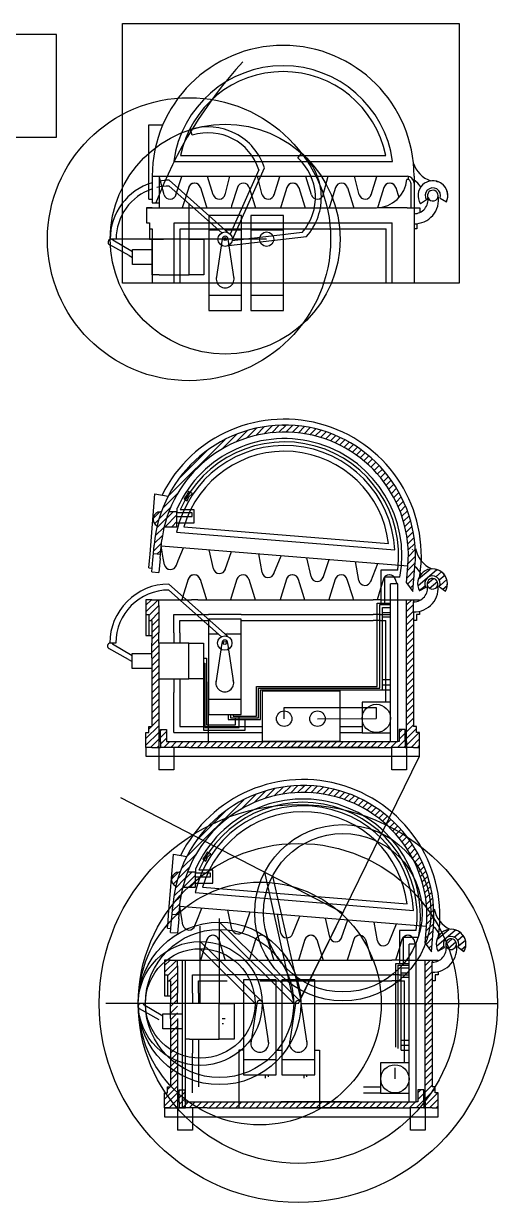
# Model space of a CAD drawing. Header units: millimetres. Extents: x 87 to 257, y -5 to 54.
# Drawn here: x 240.98 to 256.91, y -4.93 to 34.73 of the extents above; entities that cross this region are included whole.
import ezdxf

# ---------------------------------------------------------------- set-up
doc = ezdxf.new("R2010")
doc.units = ezdxf.units.MM
doc.layers.get('0').transparency = 0.1
for name, color, linetype, transparency in [('5V', 30, 'Continuous', 0.1), ('GND', 251, 'Continuous', 0.1), ('Pins', 230, 'Continuous', 0.1)]:
    doc.layers.add(name, color=color, linetype=linetype, transparency=transparency)
for name, color, linetype in [('components', 10, 'Continuous'), ('Layer1', 151, 'Continuous'), ('scatola', 255, 'Continuous')]:
    doc.layers.add(name, color=color, linetype=linetype)
pattern_1 = [(45, (73.00359, -15.03671), (-0.1122532, 0.1122532), [])]
pattern_2 = [(45, (73.62871, -27.16204), (-0.1122532, 0.1122532), [])]

msp = doc.modelspace()

# ---------------------------------------------------------------- hatches: boundary and pattern name
at = {"layer": 'scatola'}
h = msp.add_hatch(dxfattribs=at)
h.set_pattern_fill('ANSI31', color=256, scale=0.05)
h.set_pattern_definition(pattern_1)
h.paths.add_polyline_path([(245.62217, 17.35866, -0.95307372), (253.9141, 16.68557), (253.90271, 16.48584), (253.85638, 15.91512), (254.06953, 15.62916), (254.13753, 16.46678, 1), (245.36638, 17.17876), (245.34365, 16.89876), (245.57847, 16.8797), (245.60304, 17.14897), (245.6012, 17.1597), (245.604, 17.15948)])
h = msp.add_hatch(dxfattribs=at)
h.set_pattern_fill('ANSI31', color=256, scale=0.05)
h.set_pattern_definition([(45, (59.1775, -14.96354), (-0.1122532, 0.1122532), [])])
edge = h.paths.add_edge_path()
edge.add_arc((249.75195, 16.82277), 4.16441, 159.13459, 166.343007)
edge.add_line((245.70529, 17.80603), (246.13025, 17.80603))
edge.add_line((246.13025, 17.80603), (246.13025, 18.30603))
edge.add_line((246.13025, 18.30603), (245.86065, 18.30603))
edge = h.paths.add_edge_path()
edge.add_arc((249.75195, 16.82277), 4.4, 160.29953, 166.746402)
edge.add_arc((245.57914, 18.05603), 0.25, 90, 243.897672, ccw=False)
edge.add_line((245.57914, 18.30603), (245.60949, 18.30603))
h = msp.add_hatch(dxfattribs=at)
h.set_pattern_fill('ANSI31', color=256, scale=0.05, angle=-4.640726)
h.set_pattern_definition([(40.35927, (71.09742, -0.23255), (-0.10280308, 0.12096731), [])])
h.paths.add_polyline_path([(254.93617, 16.34077, -0.01966251), (254.87125, 16.36535, 0.66979759), (254.28766, 15.64803), (254.44575, 15.73251), (254.49855, 15.76143, -1.59693894), (254.9668, 15.78447), (255.16121, 15.63853, 0.44012966)])
h.paths.add_polyline_path([(254.55864, 15.82313, 0.80054341), (254.90649, 15.87202, 1.24915149)], flags=17)
h = msp.add_hatch(dxfattribs=at)
h.set_pattern_fill('ANSI31', color=256, scale=0.05)
h.set_pattern_definition(pattern_1)
h.paths.add_polyline_path([(245.52811, 10.58158), (245.52811, 13.38952), (245.52811, 13.88952), (245.52811, 14.23952), (245.52811, 15.15094), (245.52811, 15.34912), (245.29252, 15.34912), (245.09252, 15.34912), (245.09252, 14.84912), (245.19252, 14.84912), (245.19252, 14.64912), (245.29252, 14.64912), (245.29252, 13.88952), (245.29252, 13.38952), (245.29252, 12.22226), (245.29252, 11.08158), (245.19252, 11.08158), (245.19252, 10.88158), (245.09252, 10.88158), (245.09252, 10.38158), (245.29252, 10.38158), (245.52811, 10.38158)])
h.paths.add_polyline_path([(253.80692, 10.58158), (253.80692, 10.98158), (253.60692, 10.98158), (253.60692, 10.58158), (253.55692, 10.58158), (245.82811, 10.58158), (245.77811, 10.58158), (245.77811, 10.98158), (245.57811, 10.98158), (245.57811, 10.58158), (245.57811, 10.38158), (246.02811, 10.38158), (246.52811, 10.38158), (252.85692, 10.38158), (253.35692, 10.38158), (253.80692, 10.38158)])
h.paths.add_polyline_path([(254.29252, 10.88158), (254.19252, 10.88158), (254.19252, 11.08158), (254.09252, 11.08158), (254.09252, 14.93949), (254.09252, 15.27706), (254.09252, 15.34912), (253.85692, 15.34912), (253.85692, 15.15094), (253.85692, 10.58158), (253.85692, 10.38158), (254.05692, 10.38158), (254.09252, 10.38158), (254.29252, 10.38158)])
h = msp.add_hatch(dxfattribs=at)
h.set_pattern_fill('ANSI31', color=256, scale=0.05)
h.set_pattern_definition(pattern_2)
h.paths.add_polyline_path([(246.2473, 5.23333, -0.95307372), (254.53923, 4.56024), (254.52783, 4.36051), (254.48151, 3.78979), (254.69466, 3.50383), (254.76266, 4.34145, 1), (245.99151, 5.05344), (245.96878, 4.77343), (246.2036, 4.75437), (246.22817, 5.02364), (246.22633, 5.03437), (246.22912, 5.03415)])
h = msp.add_hatch(dxfattribs=at)
h.set_pattern_fill('ANSI31', color=256, scale=0.05)
h.set_pattern_definition([(45, (59.80262, -27.08887), (-0.1122532, 0.1122532), [])])
edge = h.paths.add_edge_path()
edge.add_arc((250.37708, 4.69744), 4.16441, 159.13459, 166.343007)
edge.add_line((246.33042, 5.6807), (246.75538, 5.6807))
edge.add_line((246.75538, 5.6807), (246.75538, 6.1807))
edge.add_line((246.75538, 6.1807), (246.48578, 6.1807))
edge = h.paths.add_edge_path()
edge.add_arc((250.37708, 4.69744), 4.4, 160.29953, 166.746402)
edge.add_arc((246.20427, 5.9307), 0.25, 90, 243.897672, ccw=False)
edge.add_line((246.20427, 6.1807), (246.23462, 6.1807))
h = msp.add_hatch(dxfattribs=at)
h.set_pattern_fill('ANSI31', color=256, scale=0.05, angle=-4.640726)
h.set_pattern_definition([(40.35927, (71.72255, -12.35788), (-0.10280308, 0.12096731), [])])
h.paths.add_polyline_path([(255.5613, 4.21544, -0.01966251), (255.49638, 4.24002, 0.66979759), (254.91279, 3.5227), (255.07088, 3.60718), (255.12368, 3.6361, -1.59693894), (255.59193, 3.65914), (255.78634, 3.5132, 0.44012966)])
h.paths.add_polyline_path([(255.18377, 3.6978, 0.80054341), (255.53162, 3.74669, 1.24915149)], flags=17)
h = msp.add_hatch(dxfattribs=at)
h.set_pattern_fill('ANSI31', color=256, scale=0.05)
h.set_pattern_definition(pattern_2)
h.paths.add_polyline_path([(246.15324, -1.54375), (246.15324, 1.26419), (246.15324, 1.76419), (246.15324, 2.11419), (246.15324, 3.02561), (246.15324, 3.22379), (245.91765, 3.22379), (245.71765, 3.22379), (245.71765, 2.72379), (245.81765, 2.72379), (245.81765, 2.52379), (245.91765, 2.52379), (245.91765, 1.76419), (245.91765, 1.26419), (245.91765, 0.09693), (245.91765, -1.04375), (245.81765, -1.04375), (245.81765, -1.24375), (245.71765, -1.24375), (245.71765, -1.74375), (245.91765, -1.74375), (246.15324, -1.74375)])
h.paths.add_polyline_path([(254.43205, -1.54375), (254.43205, -1.14375), (254.23205, -1.14375), (254.23205, -1.54375), (254.18205, -1.54375), (246.45324, -1.54375), (246.40324, -1.54375), (246.40324, -1.14375), (246.20324, -1.14375), (246.20324, -1.54375), (246.20324, -1.74375), (246.65324, -1.74375), (247.15324, -1.74375), (253.48205, -1.74375), (253.98205, -1.74375), (254.43205, -1.74375)])
h.paths.add_polyline_path([(254.91765, -1.24375), (254.81765, -1.24375), (254.81765, -1.04375), (254.71765, -1.04375), (254.71765, 2.81417), (254.71765, 3.15173), (254.71765, 3.22379), (254.48205, 3.22379), (254.48205, 3.02561), (254.48205, -1.54375), (254.48205, -1.74375), (254.68205, -1.74375), (254.71765, -1.74375), (254.91765, -1.74375)])

# ---------------------------------------------------------------- linework, layer by layer
for p, q in [((246.64562, 30.97313), (246.5851, 31.16375)), ((250.19337, 30.21675), (250.32639, 30.3661)), ((248.88455, 29.81336), (247.92519, 27.65163)), ((247.99692, 27.46457), (249.07517, 29.87389)), ((247.84228, 27.70512), (245.87226, 29.46195)), ((245.87226, 29.26195), (247.64229, 27.69337)), ((247.86603, 27.26388), (250.48822, 27.56645)), ((250.33888, 27.69947), (247.99028, 27.42104))]:
    msp.add_line(p, q)
for centre, radius in [((247.75522, 27.47917), 0.24214), ((247.75522, 27.47917), 0.24214), ((247.75522, 27.47917), 0.24214), ((247.75522, 27.47917), 0.05), ((247.75522, 27.47917), 0.05), ((247.75522, 27.47917), 0.05), ((249.14994, 27.47917), 0.24214)]:
    msp.add_circle(centre, radius)
for centre, radius, start, end in [((247.1852, 29.27378), 1.98296, 17.6158, 107.694496), ((247.1852, 29.27378), 1.78296, 17.6158, 107.6158), ((249.00748, 28.88536), 1.78296, 318.308186, 48.308186), ((249.00748, 28.88536), 1.98296, 318.308186, 48.386882), ((245.87226, 27.47899), 1.98296, 106.604458, 180.078696), ((245.87226, 27.47899), 1.98296, 90, 99.789618), ((245.87226, 27.47899), 1.78296, 108.531011, 180), ((245.87226, 27.47899), 1.78296, 90, 103.442356)]:
    msp.add_arc(centre, radius, start, end)
at = {"layer": '5V'}
for p, q in [((246.71628, 18.36985), (246.24263, 18.36985)), ((246.71628, 17.93878), (246.71628, 18.36985)), ((253.55659, 16.33952), (252.99149, 16.33952)), ((252.99149, 16.33952), (252.99149, 15.23585)), ((252.86572, 12.42347), (252.86572, 15.23585)), ((252.86572, 15.23585), (253.31319, 15.23585)), ((247.02811, 13.21419), (247.07067, 13.21419)), ((247.07067, 13.21419), (247.07067, 11.04714)), ((248.8126, 11.42515), (248.8126, 12.42347)), ((248.8126, 12.42347), (252.86572, 12.42347)), ((248.02005, 11.49087), (248.02005, 11.42515)), ((248.02005, 11.42515), (248.8126, 11.42515)), ((248.22661, 11.04714), (248.22661, 11.42515)), ((250.86119, 11.34603), (252.83811, 11.35387)), ((247.07067, 11.04714), (248.22661, 11.04714)), ((247.34141, 6.24452), (246.86775, 6.24452)), ((247.34141, 5.81345), (247.34141, 6.24452)), ((254.18172, 4.2142), (253.61661, 4.2142)), ((253.61661, 4.2142), (253.61661, 3.11052)), ((253.49085, 0.29814), (253.49085, 3.11052)), ((253.49085, 3.11052), (253.93831, 3.11052)), ((247.65324, 1.08886), (247.6958, 1.08886)), ((249.19601, -0.63446), (249.19601, -0.70018)), ((250.49372, -0.63446), (250.49372, -0.70018))]:
    msp.add_line(p, q, dxfattribs=at)
for centre, radius in [((249.75195, 16.82277), 3.552713678800501e-15), ((249.75195, 16.82277), 7.105427357601002e-15), ((250.86119, 11.34603), 0.25888), ((252.83811, 11.35387), 0.47508), ((250.37708, 4.69744), 3.552713678800501e-15), ((250.37708, 4.69744), 7.105427357601002e-15), ((253.46324, -0.77146), 0.47508)]:
    msp.add_circle(centre, radius, dxfattribs=at)
for centre, start, end in [((249.75195, 16.82277), 352.761323, 156.209886), ((249.75195, 16.82277), 329.028372, 329.128456), ((250.37708, 4.69744), 352.761323, 156.209886), ((250.37708, 4.69744), 329.028372, 329.128456)]:
    msp.add_arc(centre, 3.83521, start, end, dxfattribs=at)
at = {"layer": 'components'}
for p, q in [((247.54546, 27.77917), (247.20522, 27.77917)), ((248.30522, 27.77917), (247.75924, 27.77917)), ((248.95776, 27.77917), (248.61752, 27.77917)), ((249.17154, 27.77917), (248.95776, 27.77917)), ((249.71752, 27.77917), (249.17154, 27.77917)), ((243.97744, 27.45657), (243.90556, 27.47899)), ((243.97744, 27.45657), (244.6412, 27.0615)), ((245.30561, 26.62783), (245.30561, 27.47783)), ((245.30561, 27.47783), (245.5412, 27.47783)), ((246.0412, 27.47783), (245.5412, 27.47783)), ((246.5412, 27.47783), (246.0412, 27.47783)), ((246.5412, 26.27783), (246.5412, 27.47783)), ((246.5412, 27.47783), (247.0412, 27.47783)), ((247.0412, 27.47783), (247.0412, 26.27783)), ((247.65522, 27.47917), (247.45522, 26.13939)), ((248.05522, 26.13939), (247.85522, 27.47917)), ((244.52173, 26.92783), (243.85901, 27.29576)), ((244.6412, 26.62783), (244.6412, 27.12783)), ((244.6412, 27.12783), (245.30561, 27.12783)), ((244.52173, 26.92783), (244.6412, 26.8615)), ((245.30561, 26.62783), (244.6412, 26.62783)), ((245.30561, 26.27783), (245.30561, 26.62783)), ((245.5412, 26.27783), (245.30561, 26.27783)), ((245.5412, 26.27783), (246.5412, 26.27783)), ((247.0412, 26.27783), (246.5412, 26.27783)), ((248.30522, 25.57917), (247.20522, 25.57917)), ((249.71752, 25.57917), (248.61752, 25.57917))]:
    msp.add_line(p, q, dxfattribs=at)
for points in [[(248.30522, 25.07917), (248.30522, 28.27917), (247.20522, 28.27917), (247.20522, 25.07917), (248.30522, 25.07917)], [(249.71752, 25.07917), (249.71752, 28.27917), (248.61752, 28.27917), (248.61752, 25.07917), (249.71752, 25.07917)]]:
    msp.add_lwpolyline(points, dxfattribs=at)
msp.add_circle((247.75522, 27.47917), 3.86591, dxfattribs=at)
for centre, radius, start, end in [((243.91391, 27.37934), 0.1, 94.791956, 245.221565), ((247.75522, 27.47917), 0.1, 0, 180), ((247.75522, 26.13939), 0.3, 163.019398, 16.980602)]:
    msp.add_arc(centre, radius, start, end, dxfattribs=at)
at = {"layer": 'GND'}
for p, q in [((246.14661, 18.26921), (246.14661, 18.42736)), ((246.64052, 18.26921), (246.14661, 18.26921)), ((246.64052, 18.14942), (246.64052, 18.26921)), ((253.63309, 16.10866), (253.11449, 16.10866)), ((253.11449, 16.10866), (253.11449, 15.18227)), ((252.95155, 12.37448), (252.95155, 15.18227)), ((252.95155, 15.18227), (253.31319, 15.18227)), ((247.02811, 13.38659), (247.12814, 13.38659)), ((247.12814, 13.38659), (247.12814, 11.13439)), ((248.88007, 11.37679), (248.88007, 12.37448)), ((248.88007, 12.37448), (252.95155, 12.37448)), ((249.73937, 11.34603), (249.73937, 11.72632)), ((249.73937, 11.72632), (252.83556, 11.72632)), ((252.83556, 11.72632), (252.83556, 11.35386)), ((247.12814, 11.13439), (248.10542, 11.13439)), ((247.92937, 11.49087), (247.92937, 11.37679)), ((247.92937, 11.37679), (248.88007, 11.37679)), ((248.10542, 11.13439), (248.10542, 11.37679)), ((246.77174, 6.14388), (246.77174, 6.30203)), ((247.26565, 6.14388), (246.77174, 6.14388)), ((247.26565, 6.02409), (247.26565, 6.14388)), ((254.25822, 3.98333), (253.73962, 3.98333)), ((253.73962, 3.98333), (253.73962, 3.05694)), ((253.57667, 0.24915), (253.57667, 3.05694)), ((253.57667, 3.05694), (253.93831, 3.05694)), ((247.65324, 1.26126), (247.75327, 1.26126)), ((249.10533, -0.63446), (249.10533, -0.74854)), ((250.40303, -0.63446), (250.40303, -0.74854)), ((253.46068, -0.39901), (253.46068, -0.77147))]:
    msp.add_line(p, q, dxfattribs=at)
msp.add_circle((249.73937, 11.34603), 0.25888, dxfattribs=at)
for centre, start, end in [((249.75195, 16.82277), 349.574392, 156.008086), ((249.75195, 16.82277), 326.528389, 326.577514), ((250.37708, 4.69744), 349.574392, 156.008086), ((250.37708, 4.69744), 326.528389, 326.577514)]:
    msp.add_arc(centre, 3.94629, start, end, dxfattribs=at)
at = {"layer": 'Layer1'}
for p, q in [((246.54994, 27.47789), (246.54994, 28.66139)), ((249.14994, 27.47917), (243.91324, 27.47659)), ((249.14994, 27.47917), (246.54994, 27.47789)), ((246.48245, 18.89005), (246.37923, 18.74246)), ((246.37923, 18.74246), (246.48067, 18.67666)), ((246.48067, 18.67666), (246.5305, 18.81536)), ((246.5216, 18.98607), (246.48245, 18.89005)), ((246.65151, 18.92739), (246.5216, 18.98607)), ((246.5305, 18.81536), (246.65151, 18.92739)), ((247.19213, 10.58158), (247.19213, 12.58158)), ((245.09252, 10.38158), (245.09252, 10.08158)), ((254.29252, 10.08158), (254.29252, 10.38158)), ((245.09252, 10.08158), (254.29252, 10.08158)), ((250.21579, 1.76553), (254.29252, 10.08158)), ((251.71239, 4.81843), (244.24932, 8.67977)), ((247.10758, 6.76472), (247.00435, 6.61713)), ((247.14673, 6.86074), (247.10758, 6.76472)), ((247.27664, 6.80206), (247.14673, 6.86074)), ((247.15563, 6.69003), (247.27664, 6.80206)), ((247.00435, 6.61713), (247.1058, 6.55133)), ((247.1058, 6.55133), (247.15563, 6.69003)), ((249.08018, 6.18032), (250.05912, 1.76553)), ((249.34385, 6.04389), (250.29324, 1.92351)), ((250.25981, 1.85532), (251.71239, 4.81843)), ((246.91809, 1.76423), (246.91809, 4.36671)), ((247.56579, 1.76428), (247.56579, 4.62214)), ((247.56579, 4.49755), (250.29719, 1.82362)), ((247.56579, 4.2576), (250.05912, 1.76553)), ((246.91809, 3.84984), (249.00168, 1.82041)), ((246.91809, 3.60792), (248.76048, 1.76553)), ((246.32164, -1.71577), (246.32164, 3.22379)), ((246.41765, -1.74375), (246.41765, 3.22379)), ((248.91809, 1.76553), (243.74633, 1.76553)), ((247.05723, 1.76419), (246.32164, 1.76419)), ((250.21579, 1.76553), (247.56579, 1.76428)), ((250.21579, 1.76553), (248.91809, 1.76553)), ((250.31579, 1.76554), (256.91006, 1.76554)), ((246.55723, 0.56419), (246.41765, 0.56419)), ((248.36809, 0.19577), (248.21962, 0.19577)), ((248.21962, 0.19577), (248.21962, -1.74375)), ((249.46809, 0.19577), (249.66579, 0.19577)), ((250.76579, 0.19577), (250.92671, 0.19577)), ((250.92671, 0.19577), (250.92671, -1.74375)), ((245.71765, -1.74375), (245.71765, -2.04375)), ((245.71765, -1.74375), (246.41765, -1.74375)), ((246.41765, -1.74375), (246.32164, -1.71577)), ((254.91765, -2.04375), (254.91765, -1.74375)), ((245.71765, -2.04375), (254.91765, -2.04375))]:
    msp.add_line(p, q, dxfattribs=at)
msp.add_lwpolyline([(237.73894, 34.35977), (237.73894, 30.91128), (242.08507, 30.91128), (242.08507, 34.35977), (237.73894, 34.35977)], dxfattribs=at)
for centre, radius in [((246.5412, 27.47783), 4.76128), ((250.21579, 1.76553), 6.69427), ((251.71239, 4.81843), 2.96366), ((250.21579, 1.76553), 5.38202), ((251.71239, 4.81843), 2.66679), ((248.91809, 1.76553), 4.08431), ((247.56579, 1.76553), 2.73202), ((247.56579, 1.76428), 2.49333), ((246.91809, 1.76553), 2.08431), ((246.91809, 1.76553), 1.84239)]:
    msp.add_circle(centre, radius, dxfattribs=at)
msp.add_arc((259.34588, 23.39583), 14.89661, 137.569463, 159.158172, dxfattribs=at)
at = {"layer": 'Pins'}
for p, q in [((253.04379, 12.31729), (253.04379, 15.0838)), ((253.04379, 15.0838), (253.31319, 15.0838)), ((253.04379, 14.91953), (253.31319, 14.91953)), ((253.04379, 14.77116), (253.31319, 14.77116)), ((247.02811, 12.68952), (247.02811, 10.95815)), ((248.94332, 11.31488), (248.94332, 12.31729)), ((248.94332, 12.31729), (253.04379, 12.31729)), ((253.04379, 12.65915), (253.31319, 12.65915)), ((253.04379, 12.48746), (253.31319, 12.48746)), ((253.04379, 12.31729), (253.31319, 12.31729)), ((247.8538, 11.49087), (247.8538, 11.31488)), ((247.8538, 11.31488), (248.94332, 11.31488)), ((248.42336, 10.95815), (248.42336, 11.31488)), ((247.02811, 10.95815), (248.42336, 10.95815)), ((253.66891, 0.19196), (253.66891, 2.95847)), ((253.66891, 2.95847), (253.93831, 2.95847)), ((253.66891, 2.7942), (253.93831, 2.7942)), ((253.66891, 2.64583), (253.93831, 2.64583)), ((253.66891, 0.53382), (253.93831, 0.53382)), ((253.66891, 0.36213), (253.93831, 0.36213)), ((253.66891, 0.19196), (253.93831, 0.19196))]:
    msp.add_line(p, q, dxfattribs=at)
at = {"layer": 'scatola'}
for p, q in [((245.19359, 28.82462), (245.19359, 31.32462)), ((245.19359, 31.32462), (245.65944, 31.32462)), ((246.25633, 30.29588), (253.15488, 30.29588)), ((246.02397, 30.09588), (253.38725, 30.09588)), ((245.30561, 29.59588), (253.87001, 29.59588)), ((245.30561, 29.59588), (245.30561, 28.69588)), ((245.5412, 29.59588), (245.5412, 28.52783)), ((245.70064, 28.97317), (245.5412, 29.59588)), ((246.10064, 28.97317), (246.29262, 29.5922)), ((247.35539, 28.97317), (247.16341, 29.5922)), ((247.75539, 28.97317), (247.91483, 29.59588)), ((248.9998, 28.97317), (248.84037, 29.59588)), ((249.3998, 28.97317), (249.59178, 29.5922)), ((250.65455, 28.97317), (250.46257, 29.5922)), ((251.05455, 28.97317), (251.21399, 29.59588)), ((252.2621, 28.97317), (252.10266, 29.59588)), ((252.6621, 28.97317), (252.85407, 29.5922)), ((253.90561, 29.59588), (253.90561, 29.48532)), ((254.00001, 29.36029), (254.00001, 28.52965)), ((254.10561, 29.59588), (254.10561, 25.99724)), ((246.52801, 29.21604), (246.33604, 28.59701)), ((246.92801, 29.21604), (247.11999, 28.59701)), ((248.16533, 29.21604), (247.97335, 28.59701)), ((248.56533, 29.21604), (248.75731, 28.59701)), ((249.82718, 29.21604), (249.6352, 28.59701)), ((250.22718, 29.21604), (250.41916, 28.59701)), ((251.46449, 29.21604), (251.27251, 28.59701)), ((251.86449, 29.21604), (252.05647, 28.59701)), ((253.08947, 29.21604), (252.89749, 28.59701)), ((253.48947, 29.21604), (253.59399, 28.87902)), ((245.19359, 28.82462), (245.30561, 28.82462)), ((245.30561, 28.69588), (245.5412, 28.69588)), ((246.33604, 28.59701), (246.31458, 28.52783)), ((247.11999, 28.59701), (247.14145, 28.52783)), ((247.97335, 28.59701), (247.95189, 28.52783)), ((248.75731, 28.59701), (248.77876, 28.52783)), ((249.6352, 28.59701), (249.61374, 28.52783)), ((250.41916, 28.59701), (250.44061, 28.52783)), ((251.27251, 28.59701), (251.25106, 28.52783)), ((252.05647, 28.59701), (252.07793, 28.52783)), ((252.89749, 28.59701), (252.8766, 28.52965)), ((254.52294, 28.80025), (254.32231, 28.66957)), ((254.74017, 28.94414), (254.74017, 28.94414)), ((254.98761, 28.86249), (255.19358, 28.73336)), ((245.10561, 28.52783), (245.5412, 28.52783)), ((245.30561, 28.52783), (245.10561, 28.52783)), ((245.10561, 28.52783), (245.10561, 28.02783)), ((245.5412, 28.52783), (252.8437, 28.52783)), ((253.87001, 28.52965), (252.8766, 28.52965)), ((253.87001, 28.52965), (254.07001, 28.52965)), ((254.07001, 28.52965), (254.07001, 28.52965)), ((254.07001, 28.52965), (254.10561, 28.52965)), ((254.10561, 28.52783), (254.30561, 28.52783)), ((254.30561, 28.52783), (254.30561, 28.37917)), ((245.10561, 28.02783), (245.20561, 28.02783)), ((245.20561, 28.02783), (245.20561, 27.82783)), ((245.20561, 27.82783), (245.30561, 27.82783)), ((245.20561, 27.82783), (245.20561, 27.47783)), ((245.30561, 27.82783), (245.30561, 25.99724)), ((246.0412, 25.99724), (246.0412, 28.02783)), ((246.0412, 28.02783), (253.37001, 28.02783)), ((246.2412, 25.99724), (246.2412, 27.82783)), ((246.2412, 27.82783), (253.17001, 27.82783)), ((253.17001, 25.99724), (253.17001, 27.82783)), ((253.37001, 27.82783), (253.37001, 28.02783)), ((253.37001, 25.99724), (253.37001, 27.82783)), ((254.20561, 27.82783), (254.10561, 27.82783)), ((254.20561, 28.00106), (254.20561, 27.82783)), ((244.08931, 27.47899), (243.88931, 27.47627)), ((245.20561, 27.47783), (245.68531, 27.47783)), ((249.69252, 21.22237), (249.81139, 21.22237)), ((245.22938, 16.87556), (245.39459, 18.9109)), ((245.39459, 18.9109), (245.83672, 18.8305)), ((245.60949, 18.30603), (245.57914, 18.30603)), ((246.13025, 18.30603), (245.86065, 18.30603)), ((246.13025, 17.80603), (246.13025, 18.30603)), ((246.13025, 18.14942), (246.64052, 18.14942)), ((246.13025, 17.93878), (246.71628, 17.93878)), ((245.70529, 17.80603), (246.13025, 17.80603)), ((246.12283, 17.619), (253.46198, 17.02326)), ((246.37062, 17.79955), (253.24656, 17.2414)), ((245.34365, 16.89876), (245.36638, 17.17876)), ((245.57847, 16.8797), (245.62217, 17.35866)), ((245.63831, 16.94308), (245.6012, 17.1597)), ((245.6012, 17.1597), (253.90271, 16.48584)), ((246.17732, 16.66542), (246.34985, 17.09524)), ((245.19232, 16.4191), (245.21203, 16.6618)), ((245.21203, 16.6618), (245.22938, 16.87556)), ((245.29356, 16.28172), (245.32706, 16.69438)), ((245.32706, 16.69438), (245.34365, 16.89876)), ((245.34365, 16.89876), (245.57847, 16.8797)), ((245.56685, 16.73655), (245.52811, 16.25933)), ((245.56685, 16.73655), (245.57847, 16.8797)), ((245.67231, 16.7446), (245.63831, 16.94308)), ((245.70973, 16.52614), (245.67231, 16.7446)), ((246.11462, 16.51178), (246.17732, 16.66542)), ((247.35905, 16.39225), (247.21779, 17.02479)), ((247.75774, 16.35989), (247.96704, 16.96766)), ((248.99808, 16.25921), (248.88955, 16.89278)), ((249.39677, 16.22685), (249.6382, 16.82831)), ((250.6474, 16.12533), (250.50614, 16.75786)), ((251.04609, 16.09296), (251.25539, 16.70073)), ((253.90271, 16.48584), (253.9141, 16.68557)), ((254.06491, 17.02015), (254.04926, 17.03261)), ((245.19232, 16.4191), (245.30398, 16.41003)), ((245.29356, 16.28172), (245.52838, 16.26265)), ((245.52811, 16.25933), (245.52811, 16.26268)), ((245.85917, 16.39932), (245.85917, 16.39932)), ((252.24968, 15.99527), (252.14114, 16.62883)), ((252.64837, 15.9629), (252.8898, 16.56437)), ((253.85638, 15.91512), (253.90271, 16.48584)), ((254.06953, 15.62916), (254.13753, 16.46678)), ((254.09252, 16.61718), (254.08797, 16.61718)), ((247.82919, 14.11682), (245.85917, 15.87364)), ((246.51492, 16.03734), (246.32295, 15.41831)), ((246.91492, 16.03734), (247.1069, 15.41831)), ((248.15224, 16.03734), (247.96026, 15.41831)), ((248.55224, 16.03734), (248.74422, 15.41831)), ((249.81409, 16.03734), (249.62211, 15.41831)), ((250.21409, 16.03734), (250.40607, 15.41831)), ((251.4514, 16.03734), (251.25942, 15.41831)), ((251.8514, 16.03734), (252.04338, 15.41831)), ((253.07638, 16.03734), (252.98071, 15.72884)), ((253.55692, 15.88158), (253.31319, 15.88158)), ((253.31319, 10.58158), (253.31319, 15.88158)), ((253.47638, 16.03734), (253.52468, 15.88158)), ((253.55692, 10.58158), (253.55692, 15.88158)), ((253.85638, 15.91512), (254.06953, 15.62916)), ((254.72708, 15.88659), (254.72708, 15.88659)), ((245.85917, 15.67364), (247.6292, 14.10506)), ((252.98071, 15.72884), (252.86294, 15.34912)), ((254.49855, 15.76143), (254.28766, 15.64803)), ((254.9668, 15.78447), (255.16121, 15.63853)), ((245.29252, 15.34912), (245.09252, 15.34912)), ((245.09252, 15.34912), (245.09252, 14.84912)), ((245.09252, 15.34912), (245.09252, 14.14912)), ((245.29252, 15.34912), (245.52811, 15.34912)), ((245.52811, 15.15094), (245.52811, 15.34912)), ((245.52811, 15.34912), (246.62032, 15.34912)), ((245.52811, 15.15094), (245.52811, 14.23952)), ((246.32295, 15.41831), (246.30149, 15.34912)), ((246.83982, 15.34912), (246.62032, 15.34912)), ((246.83982, 15.34912), (252.73697, 15.34912)), ((247.1069, 15.41831), (247.12836, 15.34912)), ((247.96026, 15.41831), (247.9388, 15.34912)), ((248.74422, 15.41831), (248.76567, 15.34912)), ((249.62211, 15.41831), (249.60065, 15.34912)), ((249.60065, 15.34912), (249.69252, 15.34912)), ((250.40607, 15.41831), (250.42752, 15.34912)), ((251.25942, 15.41831), (251.23797, 15.34912)), ((252.04338, 15.41831), (252.06484, 15.34912)), ((252.98071, 15.34912), (252.73697, 15.34912)), ((252.98071, 15.34912), (253.85692, 15.34912)), ((253.85692, 15.34912), (254.09252, 15.34912)), ((253.85692, 15.15094), (253.85692, 15.34912)), ((253.85692, 10.58158), (253.85692, 15.15094)), ((254.09252, 15.34912), (254.09252, 15.27706)), ((254.09252, 15.34912), (254.09252, 15.27706)), ((254.09252, 15.34912), (254.29252, 15.34912)), ((254.09252, 14.93949), (254.09252, 15.27706)), ((254.29252, 15.34912), (254.29252, 15.32162)), ((245.09252, 14.84912), (245.19252, 14.84912)), ((245.19252, 14.84912), (245.19252, 14.64912)), ((246.02811, 14.23952), (246.02811, 14.84912)), ((246.02811, 14.84912), (247.19213, 14.84912)), ((248.29213, 14.84912), (247.19213, 14.84912)), ((248.29213, 14.84912), (252.73697, 14.84912)), ((252.98071, 14.84912), (252.73697, 14.84912)), ((252.98071, 14.84912), (253.31319, 14.84912)), ((254.09252, 14.93949), (254.09252, 11.08158)), ((254.29252, 14.84912), (254.19252, 14.84912)), ((254.19252, 14.84912), (254.19252, 14.64912)), ((254.29252, 14.96014), (254.29252, 14.84912)), ((245.19252, 14.64912), (245.29252, 14.64912)), ((245.19252, 14.64912), (245.19252, 14.14912)), ((245.29252, 14.64912), (245.29252, 13.88952)), ((246.22811, 14.23952), (246.22811, 14.64912)), ((246.22811, 14.64912), (247.19213, 14.64912)), ((248.29213, 14.64912), (252.73697, 14.64912)), ((252.98071, 14.64912), (252.73697, 14.64912)), ((252.98071, 14.64912), (253.15692, 14.64912)), ((253.15692, 11.89608), (253.15692, 14.64912)), ((254.09252, 14.64912), (254.09252, 11.08158)), ((254.19252, 14.64912), (254.09252, 14.64912)), ((244.07622, 13.89069), (243.87622, 13.89069)), ((245.09252, 14.14912), (245.29252, 14.14912)), ((245.29252, 13.38952), (245.29252, 13.88952)), ((245.52811, 13.88952), (245.52811, 14.23952)), ((246.02811, 13.88952), (245.52811, 13.88952)), ((245.52811, 13.88952), (245.52811, 13.38952)), ((246.02811, 14.23952), (246.02811, 13.88952)), ((246.52811, 13.88952), (246.02811, 13.88952)), ((246.22811, 14.23952), (246.22811, 13.88952)), ((246.52811, 12.68952), (246.52811, 13.88952)), ((246.52811, 13.88952), (247.02811, 13.88952)), ((247.02811, 13.88952), (247.02811, 12.68952)), ((247.53237, 14.19087), (247.19213, 14.19087)), ((247.64213, 13.89087), (247.44213, 12.55109)), ((248.29213, 14.19087), (247.74615, 14.19087)), ((248.04213, 12.55109), (247.84213, 13.89087)), ((244.50864, 13.33952), (243.84592, 13.70745)), ((243.96435, 13.86826), (244.62811, 13.4732)), ((244.62811, 13.03952), (244.62811, 13.53952)), ((244.62811, 13.53952), (245.29252, 13.53952)), ((244.50864, 13.33952), (244.62811, 13.2732)), ((244.62811, 13.43952), (244.62811, 13.43952)), ((245.29252, 13.38952), (245.29252, 12.22226)), ((245.52811, 13.38952), (245.52811, 10.58158)), ((245.52811, 13.38952), (245.52811, 13.03952)), ((245.29252, 13.03952), (244.62811, 13.03952)), ((245.52811, 12.68952), (246.52811, 12.68952)), ((246.02811, 12.68952), (246.02811, 12.22226)), ((246.22811, 12.68952), (246.22811, 11.08158)), ((247.02811, 12.68952), (246.52811, 12.68952)), ((245.29252, 12.22226), (245.29252, 11.08158)), ((246.02811, 10.88158), (246.02811, 12.22226)), ((248.29213, 11.99087), (247.19213, 11.99087)), ((249.00975, 10.58158), (249.00975, 12.28158)), ((249.00975, 12.28158), (251.60975, 12.28158)), ((251.60975, 12.28158), (251.60975, 10.58158)), ((252.35692, 11.89608), (252.35692, 10.86097)), ((253.31319, 11.89608), (252.35692, 11.89608)), ((245.09252, 10.38158), (245.09252, 10.88158)), ((245.09252, 10.88158), (245.19252, 10.88158)), ((245.19252, 10.88158), (245.19252, 11.08158)), ((245.19252, 11.08158), (245.29252, 11.08158)), ((245.57811, 10.58158), (245.57811, 10.98158)), ((245.57811, 10.98158), (245.77811, 10.98158)), ((245.77811, 10.98158), (245.77811, 10.58158)), ((246.02811, 10.88158), (249.00975, 10.88158)), ((246.22811, 11.08158), (249.00975, 11.08158)), ((251.60975, 11.08158), (251.78071, 11.08158)), ((251.60975, 10.88158), (251.78071, 10.88158)), ((251.78071, 11.08158), (252.35692, 11.08158)), ((251.78071, 10.88158), (252.35692, 10.88158)), ((253.31319, 10.86097), (252.35692, 10.86097)), ((253.80692, 10.98158), (253.60692, 10.98158)), ((253.60692, 10.98158), (253.60692, 10.58158)), ((253.80692, 10.58158), (253.80692, 10.98158)), ((254.19252, 11.08158), (254.09252, 11.08158)), ((254.19252, 10.88158), (254.19252, 11.08158)), ((254.29252, 10.88158), (254.19252, 10.88158)), ((254.29252, 10.38158), (254.29252, 10.88158)), ((245.29252, 10.38158), (245.09252, 10.38158)), ((245.29252, 10.38158), (245.52811, 10.38158)), ((245.52811, 10.58158), (245.52811, 10.38158)), ((245.57811, 10.58158), (245.52811, 10.58158)), ((245.52811, 10.38158), (245.52811, 9.62585)), ((245.52811, 10.38158), (245.57811, 10.38158)), ((245.57811, 10.58158), (245.57811, 10.38158)), ((246.02811, 10.38158), (245.57811, 10.38158)), ((245.77811, 10.58158), (245.82811, 10.58158)), ((245.82811, 10.58158), (253.55692, 10.58158)), ((246.02811, 10.38158), (246.02811, 9.62585)), ((246.52811, 10.38158), (246.02811, 10.38158)), ((246.52811, 10.38158), (252.85692, 10.38158)), ((251.60975, 10.58158), (249.00975, 10.58158)), ((252.85692, 10.38158), (249.69252, 10.38158)), ((252.85692, 10.38158), (253.35692, 10.38158)), ((253.35692, 9.62585), (253.35692, 10.38158)), ((253.80692, 10.38158), (253.35692, 10.38158)), ((253.44613, 10.58158), (253.55692, 10.58158)), ((253.60692, 10.58158), (253.55692, 10.58158)), ((253.80692, 10.58158), (253.80692, 10.38158)), ((253.80692, 10.58158), (253.85692, 10.58158)), ((253.80692, 10.38158), (253.85692, 10.38158)), ((253.85692, 10.58158), (253.85692, 10.38158)), ((253.85692, 10.38158), (253.85692, 9.62585)), ((254.05692, 10.38158), (253.85692, 10.38158)), ((253.85692, 10.38158), (253.85692, 10.38158)), ((254.09252, 10.38158), (254.04364, 10.38158)), ((254.09252, 10.38158), (254.29252, 10.38158)), ((246.02811, 9.62585), (245.52811, 9.62585)), ((253.85692, 9.62585), (253.35692, 9.62585)), ((250.31765, 9.09704), (250.43651, 9.09704)), ((245.85451, 4.75024), (246.01972, 6.78557)), ((246.01972, 6.78557), (246.46185, 6.70517)), ((246.23462, 6.1807), (246.20427, 6.1807)), ((246.75538, 6.1807), (246.48578, 6.1807)), ((246.75538, 5.6807), (246.75538, 6.1807)), ((246.75538, 6.02409), (247.26565, 6.02409)), ((246.33042, 5.6807), (246.75538, 5.6807)), ((246.75538, 5.81345), (247.34141, 5.81345)), ((246.99575, 5.67422), (253.87168, 5.11608)), ((246.2036, 4.75437), (246.2473, 5.23333)), ((246.74796, 5.49368), (254.08711, 4.89793)), ((245.95219, 4.56905), (245.96878, 4.77343)), ((245.96878, 4.77343), (245.99151, 5.05344)), ((245.96878, 4.77343), (246.2036, 4.75437)), ((246.26344, 4.81775), (246.22633, 5.03437)), ((246.22633, 5.03437), (254.52783, 4.36051)), ((246.29744, 4.61927), (246.26344, 4.81775)), ((246.80245, 4.54009), (246.97498, 4.96991)), ((247.98418, 4.26692), (247.84292, 4.89946)), ((248.38287, 4.23456), (248.59217, 4.84233)), ((249.62321, 4.13388), (249.51467, 4.76745)), ((254.69004, 4.89482), (254.67439, 4.90728)), ((245.81745, 4.29377), (245.83715, 4.53647)), ((245.83715, 4.53647), (245.85451, 4.75024)), ((245.91869, 4.15639), (245.95219, 4.56905)), ((246.19198, 4.61123), (246.15324, 4.134)), ((246.19198, 4.61123), (246.2036, 4.75437)), ((246.33486, 4.40081), (246.29744, 4.61927)), ((246.73975, 4.38645), (246.80245, 4.54009)), ((250.0219, 4.10152), (250.26333, 4.70298)), ((251.27253, 4), (251.13127, 4.63253)), ((251.67122, 3.96764), (251.88052, 4.5754)), ((252.87481, 3.86994), (252.76627, 4.5035)), ((253.27349, 3.83757), (253.51493, 4.43904)), ((254.52783, 4.36051), (254.53923, 4.56024)), ((254.71765, 4.49185), (254.7131, 4.49185)), ((245.81745, 4.29377), (245.9291, 4.2847)), ((245.91869, 4.15639), (246.15351, 4.13732)), ((246.15324, 4.134), (246.15324, 4.13735)), ((246.4843, 4.27399), (246.4843, 4.27399)), ((254.48151, 3.78979), (254.52783, 4.36051)), ((254.69466, 3.50383), (254.76266, 4.34145)), ((247.14005, 3.91201), (246.94807, 3.29298)), ((247.54005, 3.91201), (247.73203, 3.29298)), ((248.77737, 3.91201), (248.58539, 3.29298)), ((249.17737, 3.91201), (249.36934, 3.29298)), ((250.43922, 3.91201), (250.24724, 3.29298)), ((250.83922, 3.91201), (251.0312, 3.29298)), ((252.07653, 3.91201), (251.88455, 3.29298)), ((252.47653, 3.91201), (252.66851, 3.29298)), ((253.60583, 3.60351), (253.48807, 3.22379)), ((253.70151, 3.91201), (253.60583, 3.60351)), ((254.18205, 3.75625), (253.93831, 3.75625)), ((253.93831, -1.54375), (253.93831, 3.75625)), ((254.10151, 3.91201), (254.14981, 3.75625)), ((254.18205, -1.54375), (254.18205, 3.75625)), ((254.48151, 3.78979), (254.69466, 3.50383)), ((255.12368, 3.6361), (254.91279, 3.5227)), ((255.35221, 3.76126), (255.35221, 3.76126)), ((255.59193, 3.65914), (255.78634, 3.5132)), ((245.91765, 3.22379), (245.71765, 3.22379)), ((245.71765, 3.22379), (245.71765, 2.72379)), ((245.71765, 3.22379), (245.71765, 2.02379)), ((245.91765, 3.22379), (246.15324, 3.22379)), ((246.15324, 3.02561), (246.15324, 3.22379)), ((246.15324, 3.22379), (247.24544, 3.22379)), ((246.94807, 3.29298), (246.92662, 3.22379)), ((247.46495, 3.22379), (247.24544, 3.22379)), ((247.46495, 3.22379), (253.3621, 3.22379)), ((247.73203, 3.29298), (247.75349, 3.22379)), ((248.58539, 3.29298), (248.56393, 3.22379)), ((249.36934, 3.29298), (249.3908, 3.22379)), ((250.24724, 3.29298), (250.22578, 3.22379)), ((250.22578, 3.22379), (250.31765, 3.22379)), ((251.0312, 3.29298), (251.05265, 3.22379)), ((251.88455, 3.29298), (251.8631, 3.22379)), ((252.66851, 3.29298), (252.68997, 3.22379)), ((253.60583, 3.22379), (253.3621, 3.22379)), ((253.60583, 3.22379), (254.48205, 3.22379)), ((254.48205, 3.22379), (254.71765, 3.22379)), ((254.48205, 3.02561), (254.48205, 3.22379)), ((254.71765, 3.22379), (254.71765, 3.15173)), ((254.71765, 3.22379), (254.71765, 3.15173)), ((254.71765, 3.22379), (254.91765, 3.22379)), ((254.91765, 3.22379), (254.91765, 3.19629)), ((246.15324, 3.02561), (246.15324, 2.11419)), ((254.48205, -1.54375), (254.48205, 3.02561)), ((254.71765, 2.81417), (254.71765, 3.15173)), ((254.71765, 2.81417), (254.71765, -1.04375)), ((254.91765, 2.83481), (254.91765, 2.72379)), ((245.71765, 2.72379), (245.81765, 2.72379)), ((245.81765, 2.72379), (245.81765, 2.52379)), ((245.81765, 2.52379), (245.91765, 2.52379)), ((245.81765, 2.52379), (245.81765, 2.02379)), ((245.91765, 2.52379), (245.91765, 1.76419)), ((246.65324, 2.11419), (246.65324, 2.72379)), ((246.65324, 2.72379), (247.81726, 2.72379)), ((246.85324, 2.11419), (246.85324, 2.52379)), ((246.85324, 2.52379), (247.81726, 2.52379)), ((248.91726, 2.72379), (247.81726, 2.72379)), ((248.91726, 2.72379), (253.3621, 2.72379)), ((248.91726, 2.52379), (253.3621, 2.52379)), ((253.60583, 2.72379), (253.3621, 2.72379)), ((253.60583, 2.52379), (253.3621, 2.52379)), ((253.60583, 2.72379), (253.93831, 2.72379)), ((253.60583, 2.52379), (253.78205, 2.52379)), ((253.78205, -0.22925), (253.78205, 2.52379)), ((254.71765, 2.52379), (254.71765, -1.04375)), ((254.81765, 2.52379), (254.71765, 2.52379)), ((254.91765, 2.72379), (254.81765, 2.72379)), ((254.81765, 2.72379), (254.81765, 2.52379)), ((245.71765, 2.02379), (245.91765, 2.02379)), ((246.15324, 1.76419), (246.15324, 2.11419)), ((246.65324, 2.11419), (246.65324, 1.76419)), ((246.85324, 2.11419), (246.85324, 1.76419)), ((244.99347, 1.74293), (245.65723, 1.34787)), ((245.91765, 1.26419), (245.91765, 1.76419)), ((246.65324, 1.76419), (246.15324, 1.76419)), ((247.55723, 1.76419), (247.05723, 1.76419)), ((247.55723, 0.56419), (247.55723, 1.76419)), ((247.55723, 1.76419), (248.05723, 1.76419)), ((248.05723, 1.76419), (248.05723, 0.56419)), ((248.81809, 1.76554), (248.61809, 0.42576)), ((249.21809, 0.42576), (249.01809, 1.76554)), ((250.11579, 1.76554), (249.91579, 0.42576)), ((250.51579, 0.42576), (250.31579, 1.76554)), ((245.53777, 1.21419), (244.87504, 1.58212)), ((245.65723, 0.91419), (245.65723, 1.41419)), ((245.65723, 1.41419), (246.32164, 1.41419)), ((245.65723, 1.31419), (245.65723, 1.31419)), ((245.91765, 1.26419), (245.91765, 0.09693)), ((246.15324, 1.26419), (246.15324, -1.54375)), ((246.15324, 1.26419), (246.15324, 0.91419)), ((246.32164, 0.91419), (245.65723, 0.91419)), ((246.55723, 0.56419), (247.55723, 0.56419)), ((246.65324, 0.56419), (246.65324, 0.09693)), ((246.85324, 0.56419), (246.85324, -1.04375)), ((248.05723, 0.56419), (247.55723, 0.56419)), ((245.91765, 0.09693), (245.91765, -1.04375)), ((246.65324, -1.24375), (246.65324, 0.09693)), ((249.46809, -0.13446), (248.36809, -0.13446)), ((250.76579, -0.13446), (249.66579, -0.13446)), ((252.98205, -0.22925), (252.98205, -1.26436)), ((253.93831, -0.22925), (252.98205, -0.22925)), ((245.81765, -1.24375), (245.81765, -1.04375)), ((245.81765, -1.04375), (245.91765, -1.04375)), ((246.20324, -1.54375), (246.20324, -1.14375)), ((246.20324, -1.14375), (246.40324, -1.14375)), ((246.40324, -1.14375), (246.40324, -1.54375)), ((252.40583, -1.04375), (252.98205, -1.04375)), ((254.43205, -1.14375), (254.23205, -1.14375)), ((254.23205, -1.14375), (254.23205, -1.54375)), ((254.43205, -1.54375), (254.43205, -1.14375)), ((254.81765, -1.04375), (254.71765, -1.04375)), ((254.81765, -1.24375), (254.81765, -1.04375)), ((245.71765, -1.74375), (245.71765, -1.24375)), ((245.71765, -1.24375), (245.81765, -1.24375)), ((246.15324, -1.54375), (246.15324, -1.74375)), ((246.20324, -1.54375), (246.15324, -1.54375)), ((246.20324, -1.54375), (246.20324, -1.74375)), ((246.40324, -1.54375), (246.45324, -1.54375)), ((246.45324, -1.54375), (254.18205, -1.54375)), ((252.23488, -1.54375), (249.63488, -1.54375)), ((252.40583, -1.24375), (252.98205, -1.24375)), ((253.93831, -1.26436), (252.98205, -1.26436)), ((254.07125, -1.54375), (254.18205, -1.54375)), ((254.23205, -1.54375), (254.18205, -1.54375)), ((254.43205, -1.54375), (254.43205, -1.74375)), ((254.43205, -1.54375), (254.48205, -1.54375)), ((254.48205, -1.54375), (254.48205, -1.74375)), ((254.91765, -1.24375), (254.81765, -1.24375)), ((254.91765, -1.74375), (254.91765, -1.24375)), ((245.91765, -1.74375), (245.71765, -1.74375)), ((245.91765, -1.74375), (246.15324, -1.74375)), ((246.15324, -1.74375), (246.15324, -2.49948)), ((246.15324, -1.74375), (246.20324, -1.74375)), ((246.65324, -1.74375), (246.20324, -1.74375)), ((246.65324, -1.74375), (246.65324, -2.49948)), ((247.15324, -1.74375), (246.65324, -1.74375)), ((247.15324, -1.74375), (253.48205, -1.74375)), ((253.48205, -1.74375), (250.31765, -1.74375)), ((253.48205, -1.74375), (253.98205, -1.74375)), ((253.98205, -2.49948), (253.98205, -1.74375)), ((254.43205, -1.74375), (253.98205, -1.74375)), ((254.43205, -1.74375), (254.48205, -1.74375)), ((254.48205, -1.74375), (254.48205, -2.49948)), ((254.68205, -1.74375), (254.48205, -1.74375)), ((254.48205, -1.74375), (254.48205, -1.74375)), ((254.71765, -1.74375), (254.66877, -1.74375)), ((254.71765, -1.74375), (254.91765, -1.74375)), ((246.65324, -2.49948), (246.15324, -2.49948)), ((254.48205, -2.49948), (253.98205, -2.49948))]:
    msp.add_line(p, q, dxfattribs=at)
for points in [[(255.62627, 25.99724), (244.30475, 25.99724), (244.30475, 34.73188), (255.62627, 34.73188), (255.62627, 25.99724)], [(248.29213, 11.49087), (248.29213, 14.69087), (247.19213, 14.69087), (247.19213, 11.49087), (248.29213, 11.49087)], [(249.46809, -0.63446), (249.46809, 2.56554), (248.36809, 2.56554), (248.36809, -0.63446), (249.46809, -0.63446)], [(250.76579, -0.63446), (250.76579, 2.56554), (249.66579, 2.56554), (249.66579, -0.63446), (250.76579, -0.63446)]]:
    msp.add_lwpolyline(points, dxfattribs=at)
for radius in [0.24214, 0.05]:
    msp.add_circle((247.74213, 13.89087), radius, dxfattribs=at)
for centre, radius, start, end in [((249.70561, 29.59588), 4.4, 0, 180), ((249.70561, 29.59588), 3.71544, 7.733965, 172.266035), ((249.70561, 29.59588), 3.51959, 11.471871, 168.528129), ((254.98439, 30.33067), 0.94479, 197.238598, 250.633244), ((246.72801, 29.15501), 0.20911, 16.971963, 168.248988), ((246.72801, 29.15501), 0.20911, 11.751012, 163.028037), ((248.36533, 29.15501), 0.20911, 11.751012, 163.028037), ((250.02718, 29.15501), 0.20911, 16.971963, 168.248988), ((250.02718, 29.15501), 0.20911, 11.751012, 163.028037), ((251.66449, 29.15501), 0.20911, 11.751012, 163.028037), ((252.80111, 29.59588), 1.0689, 272.283724, 354.325006), ((253.28947, 29.15501), 0.20911, 16.971963, 168.248988), ((253.28947, 29.15501), 0.20911, 11.751012, 163.028037), ((253.87001, 29.36029), 0.13, 0, 92.309596), ((253.87001, 29.36029), 0.23559, 0, 90), ((253.59455, 28.75446), 0.88071, 33.017865, 54.655049), ((254.74017, 28.94414), 0.5, 335.067818, 213.30815), ((254.74017, 28.94414), 0.5, 335.067818, 78.051829), ((255.12313, 30.27105), 0.88296, 251.648428, 256.154163), ((245.90064, 29.03421), 0.20911, 196.971963, 348.248988), ((247.55539, 29.03421), 0.20911, 196.971963, 348.248988), ((249.1998, 29.03421), 0.20911, 196.971963, 348.248988), ((250.85455, 29.03421), 0.20911, 196.971963, 348.248988), ((252.4621, 29.03421), 0.20911, 196.971963, 348.248988), ((254.74017, 28.94414), 0.26056, 341.737778, 213.518911), ((254.74017, 28.94414), 0.18, 360, 360), ((254.74017, 28.94414), 0.18, 0, 205.284847), ((254.1232, 28.80575), 0.8089, 268.753643, 9.850828), ((254.10561, 28.80575), 0.47114, 270, 9.778567), ((254.74017, 28.94414), 0.18, 205.284847, 0), ((249.75195, 16.82277), 4.6, 351.600501, 153.60392), ((249.75195, 16.82277), 4.4, 355.359274, 175.359274), ((249.75195, 16.82277), 4.16441, 358.112023, 172.606525), ((249.75195, 16.82277), 3.71544, 3.093239, 167.625308), ((249.75195, 16.82277), 3.51959, 6.831145, 163.887403), ((245.57914, 18.05603), 0.25, 90, 243.897672), ((249.75195, 16.82277), 4.6, 163.21704, 164.135253), ((255.08672, 17.24775), 0.94479, 190.843795, 245.822554), ((245.91401, 16.57079), 0.20911, 192.331237, 343.608262), ((247.56334, 16.43691), 0.20911, 192.331237, 343.608262), ((253.56959, 15.79366), 0.88071, 28.207174, 49.844359), ((254.72708, 15.88659), 0.5, 330.257128, 208.49746), ((255.11004, 17.2135), 0.88296, 251.648428, 256.154163), ((254.72708, 15.88659), 0.5, 330.257128, 73.241138), ((245.85917, 13.89069), 1.98296, 90, 180.078696), ((246.71492, 15.9763), 0.20911, 16.971963, 168.248988), ((246.71492, 15.9763), 0.20911, 11.751012, 163.028037), ((248.35224, 15.9763), 0.20911, 11.751012, 163.028037), ((249.20236, 16.30387), 0.20911, 192.331237, 343.608262), ((250.01409, 15.9763), 0.20911, 16.971963, 168.248988), ((250.01409, 15.9763), 0.20911, 11.751012, 163.028037), ((250.85169, 16.16999), 0.20911, 192.331237, 343.608262), ((251.6514, 15.9763), 0.20911, 11.751012, 163.028037), ((252.45396, 16.03992), 0.20911, 192.331237, 343.608262), ((253.27638, 15.9763), 0.20911, 16.971963, 168.248988), ((253.27638, 15.9763), 0.20911, 11.751012, 163.028037), ((254.11011, 15.7482), 0.8089, 268.753643, 9.850828), ((254.72708, 15.88659), 0.26056, 336.927088, 208.708221), ((254.72708, 15.88659), 0.18, 360, 360), ((254.72708, 15.88659), 0.18, 0, 205.284847), ((254.72708, 15.88659), 0.18, 205.284847, 0), ((245.85917, 13.89069), 1.78296, 90, 180), ((254.09252, 15.7482), 0.47114, 270, 9.778567), ((254.09252, 15.7482), 0.47114, 237.892289, 239.996415), ((243.90082, 13.79104), 0.1, 94.791956, 245.221565), ((243.90082, 13.79104), 0.1, 50.557425, 85.208044), ((247.74213, 13.89087), 0.1, 0, 180), ((245.85917, 14.24069), 1.98296, 0.005233, 0.005789), ((245.85917, 13.89069), 1.98296, 0.005233, 0.005511), ((247.74213, 12.55109), 0.3, 163.019398, 16.980602), ((250.37708, 4.69744), 4.6, 351.600501, 153.60392), ((250.37708, 4.69744), 4.4, 355.359274, 175.359274), ((250.37708, 4.69744), 4.16441, 358.112023, 172.606525), ((250.37708, 4.69744), 3.71544, 3.093239, 167.625308), ((250.37708, 4.69744), 3.51959, 6.831145, 163.887403), ((250.37708, 4.69744), 4.6, 163.21704, 164.135253), ((246.20427, 5.9307), 0.25, 90, 243.897672), ((255.71184, 5.12242), 0.94479, 190.843795, 245.822554), ((246.53914, 4.44546), 0.20911, 192.331237, 343.608262), ((247.34005, 3.85097), 0.20911, 16.971963, 168.248988), ((247.34005, 3.85097), 0.20911, 11.751012, 163.028037), ((248.18847, 4.31158), 0.20911, 192.331237, 343.608262), ((248.97737, 3.85097), 0.20911, 11.751012, 163.028037), ((249.82749, 4.17854), 0.20911, 192.331237, 343.608262), ((250.63922, 3.85097), 0.20911, 16.971963, 168.248988), ((250.63922, 3.85097), 0.20911, 11.751012, 163.028037), ((251.47681, 4.04466), 0.20911, 192.331237, 343.608262), ((252.27653, 3.85097), 0.20911, 11.751012, 163.028037), ((253.90151, 3.85097), 0.20911, 16.971963, 168.248988), ((253.90151, 3.85097), 0.20911, 11.751012, 163.028037), ((254.19472, 3.66833), 0.88071, 28.207174, 49.844359), ((255.35221, 3.76126), 0.5, 330.257128, 208.49746), ((255.35221, 3.76126), 0.26056, 336.927088, 208.708221), ((255.73517, 5.08817), 0.88296, 251.648428, 256.154163), ((255.35221, 3.76126), 0.5, 330.257128, 73.241138), ((253.07909, 3.91459), 0.20911, 192.331237, 343.608262), ((254.73524, 3.62287), 0.8089, 268.753643, 9.850828), ((254.71765, 3.62287), 0.47114, 270, 9.778567), ((255.35221, 3.76126), 0.18, 360, 360), ((255.35221, 3.76126), 0.18, 0, 205.284847), ((255.35221, 3.76126), 0.18, 205.284847, 0), ((254.71765, 3.62287), 0.47114, 237.892289, 239.996415), ((246.4843, 2.11536), 1.98296, 0.005233, 0.005789), ((247.782, 2.11536), 1.98296, 0.005233, 0.005789), ((244.92994, 1.66571), 0.1, 94.791956, 245.221565), ((246.4843, 1.76536), 1.98296, 0.005233, 0.005511), ((248.91809, 1.76553), 0.1, 0, 180), ((247.782, 1.76536), 1.98296, 0.005233, 0.005511), ((250.21579, 1.76553), 0.1, 0, 180), ((248.91809, 0.42576), 0.3, 163.019398, 16.980602), ((250.21579, 0.42576), 0.3, 163.019398, 16.980602)]:
    msp.add_arc(centre, radius, start, end, dxfattribs=at)

doc.saveas('drawing.dxf')
